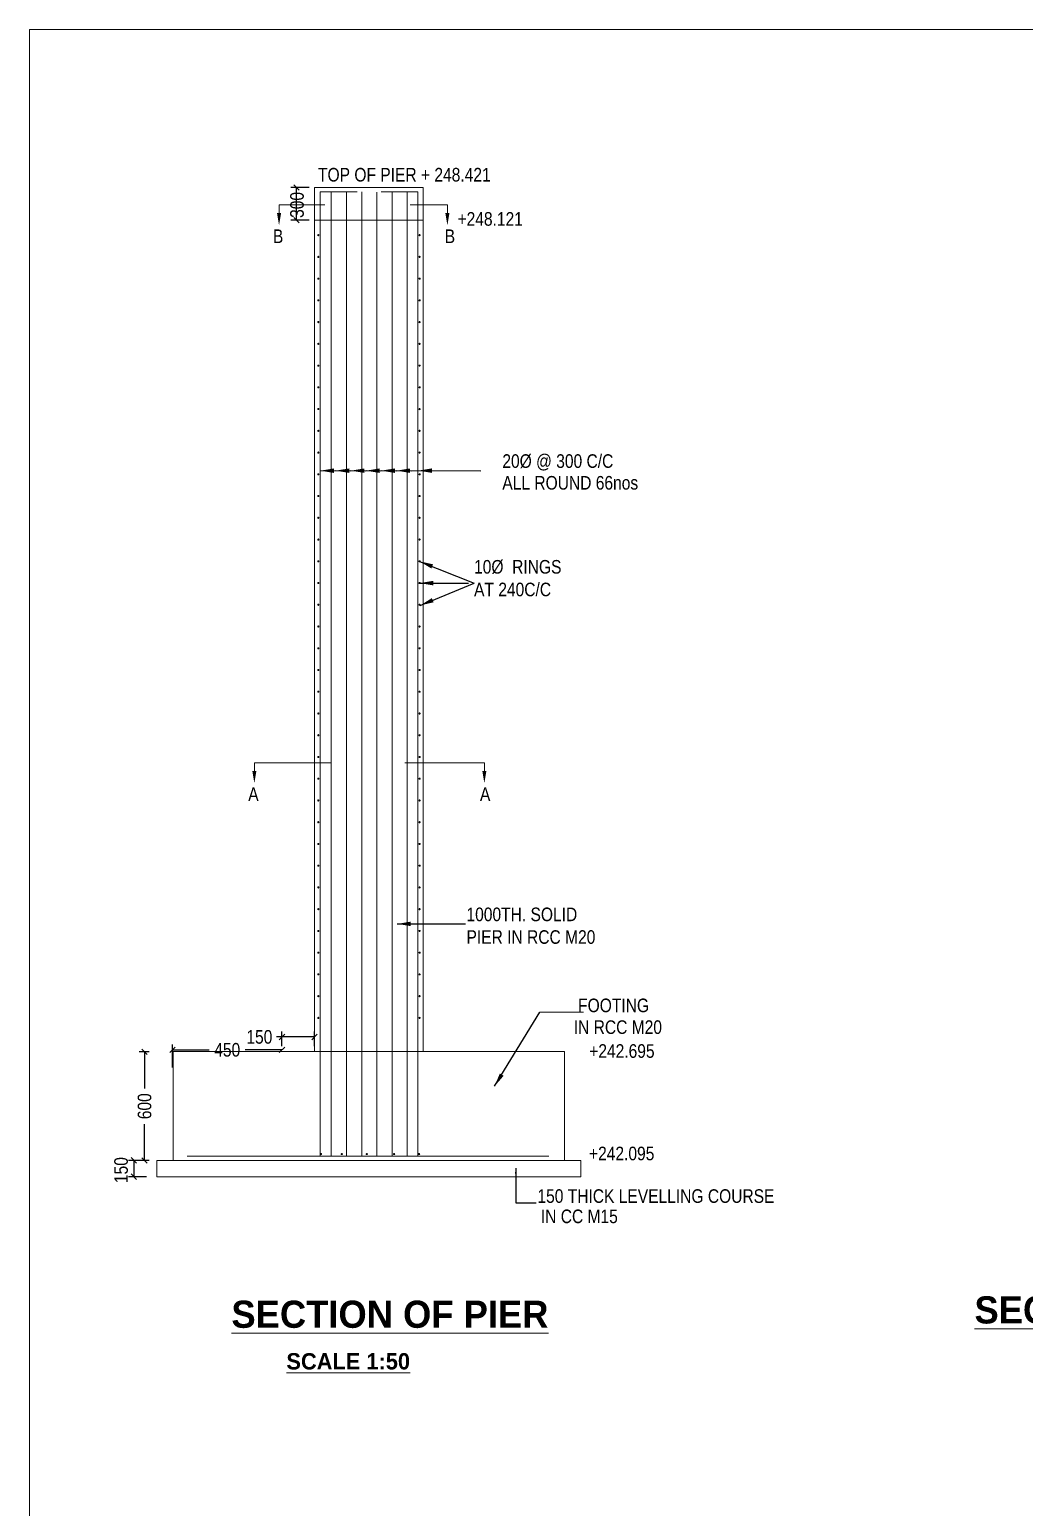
# Model space of a CAD drawing. Header units: millimetres. Extents: x 856385 to 958457, y -77744 to -16204.
# Drawn here: x 856385 to 874687, y -43392 to -16204 of the extents above; entities that cross this region are included whole.
import ezdxf

# ---------------------------------------------------------------- set-up
doc = ezdxf.new("R2010")
doc.units = ezdxf.units.MM
doc.header["$LTSCALE"] = 300
doc.header["$MEASUREMENT"] = 0
doc.layers.add('abutment', color=7, linetype='Continuous')
doc.styles.add('ARIAL NARROW', font='ARIALN.TTF', dxfattribs={"height": 250})
doc.styles.add('arn', font='ARIALN.TTF')
doc.styles.add('CITYBLUEPR', font='cityb___.ttf')
doc.dimstyles.new('STANDARD$0', dxfattribs={"dimscale": 88.888889, "dimtxt": 0.02, "dimasz": 0.02, "dimexe": 0.05, "dimexo": 0.1, "dimgap": 0.002, "dimtad": 2, "dimdec": 0, "dimzin": 1, "dimdsep": 46, "dimtxsty": 'Standard', "dimcen": 0.09, "dimadec": 0, "dimazin": 0, "dimtfac": 1, "dimtdec": 4, "dimtofl": 0, "dimtmove": 0, "dimatfit": 3, "dimfxl": 1, "dimtolj": 1, "dimtzin": 1, "dimarcsym": 0})
doc.dimstyles.new('STANDARD$7', dxfattribs={"dimtxt": 2, "dimasz": 2, "dimexe": 1.25, "dimexo": 0.625, "dimtad": 1, "dimdec": 0, "dimlfac": 0.5, "dimdsep": 46, "dimtxsty": 'ARIAL NARROW', "dimcen": 2.5, "dimdle": 0.1, "dimse1": 1, "dimse2": 1, "dimadec": 0, "dimazin": 0, "dimtfac": 1, "dimtdec": 0, "dimtmove": 0, "dimatfit": 3, "dimfxl": 1, "dimtolj": 1, "dimtzin": 0, "dimarcsym": 0})

# ---------------------------------------------------------------- blocks, each defined once
blk = doc.blocks.new('_Oblique')
at = {"color": 0, "linetype": 'ByBlock', "lineweight": -2}
blk.add_line((-0.5, -0.5), (0.5, 0.5), dxfattribs=at)
blk = doc.blocks.new('*D86')
at = {"layer": 'abutment', "color": 0, "linetype": 'ByBlock', "lineweight": -2, "transparency": 16777216}
for p, q in [((861028, -34737), (860928, -34737)), ((861028, -34907), (861028, -34637)), ((861628, -34737), (861028, -34737)), ((861628, -34907), (861628, -34637))]:
    blk.add_line(p, q, dxfattribs=at)
at = {"layer": 'Defpoints', "color": 0, "linetype": 'ByBlock', "lineweight": 9, "transparency": 16777216}
for p in [(861028, -34737), (861028, -35007), (861628, -35007)]:
    blk.add_point(p, dxfattribs=at)
at = {"layer": 'abutment', "color": 0, "linetype": 'ByBlock', "lineweight": -2, "transparency": 16777216, "xscale": 100, "yscale": 100, "zscale": 100, "rotation": 180}
blk.add_blockref('_Oblique', (861028, -34737), dxfattribs=at)
at = {"layer": 'abutment', "color": 0, "linetype": 'ByBlock', "lineweight": -2, "transparency": 16777216, "xscale": 100, "yscale": 100, "zscale": 100}
blk.add_blockref('_Oblique', (861628, -34737), dxfattribs=at)
at = {"layer": 'abutment', "color": 0, "linetype": 'ByBlock', "lineweight": 13, "transparency": 16777216, "insert": (860612, -34737), "char_height": 250, "attachment_point": 5, "style": 'ARIAL NARROW'}
blk.add_mtext('\\A1;150', dxfattribs=at)
blk = doc.blocks.new('*D87')
at = {"layer": 'abutment', "color": 0, "linetype": 'ByBlock', "lineweight": -2, "transparency": 16777216}
for p, q in [((861528, -19109), (861194, -19109)), ((861294, -19709), (861294, -19109)), ((861528, -19709), (861194, -19709))]:
    blk.add_line(p, q, dxfattribs=at)
at = {"layer": 'Defpoints', "color": 0, "linetype": 'ByBlock', "lineweight": 9, "transparency": 16777216}
for p in [(861294, -19109), (861628, -19109), (861628, -19709)]:
    blk.add_point(p, dxfattribs=at)
at = {"layer": 'abutment', "color": 0, "linetype": 'ByBlock', "lineweight": -2, "transparency": 16777216, "xscale": 100, "yscale": 100, "zscale": 100}
for p, rotation in [((861294, -19109), 90), ((861294, -19709), 270)]:
    blk.add_blockref('_Oblique', p, dxfattribs=dict(at, rotation=rotation))
at = {"layer": 'abutment', "color": 0, "linetype": 'ByBlock', "lineweight": 13, "transparency": 16777216, "insert": (861306, -19430), "char_height": 250, "attachment_point": 5, "rotation": 90, "style": 'ARIAL NARROW'}
blk.add_mtext('\\A1;300', dxfattribs=at)
blk = doc.blocks.new('*D21')
at = {"layer": 'abutment', "color": 0, "linetype": 'ByBlock', "lineweight": -2, "transparency": 16777216}
for p, q in [((858543, -37007), (858205, -37007)), ((858305, -37007), (858305, -37307)), ((858536, -37307), (858205, -37307))]:
    blk.add_line(p, q, dxfattribs=at)
at = {"layer": 'Defpoints', "color": 0, "linetype": 'ByBlock', "lineweight": 9, "transparency": 16777216}
for p in [(858643, -37007), (858305, -37307), (858636, -37307)]:
    blk.add_point(p, dxfattribs=at)
at = {"layer": 'abutment', "color": 0, "linetype": 'ByBlock', "lineweight": -2, "transparency": 16777216, "xscale": 100, "yscale": 100, "zscale": 100}
for p, rotation in [((858305, -37007), 90), ((858305, -37307), 270)]:
    blk.add_blockref('_Oblique', p, dxfattribs=dict(at, rotation=rotation))
at = {"layer": 'abutment', "color": 0, "linetype": 'ByBlock', "lineweight": 13, "transparency": 16777216, "insert": (858069, -37186), "char_height": 250, "attachment_point": 5, "rotation": 90, "style": 'ARIAL NARROW'}
blk.add_mtext('\\A1;150', dxfattribs=at)
blk = doc.blocks.new('*D91')
at = {"layer": 'abutment', "color": 0, "linetype": 'ByBlock', "lineweight": -2, "transparency": 16777216}
for p, q in [((859014, -35301), (859014, -34874)), ((859014, -34974), (859691, -34974)), ((861028, -34974), (860351, -34974)), ((861028, -34907), (861028, -34874))]:
    blk.add_line(p, q, dxfattribs=at)
at = {"layer": 'Defpoints', "color": 0, "linetype": 'ByBlock', "lineweight": 9, "transparency": 16777216}
for p in [(859014, -34974), (861028, -35007), (859014, -35401)]:
    blk.add_point(p, dxfattribs=at)
at = {"layer": 'abutment', "color": 0, "linetype": 'ByBlock', "lineweight": -2, "transparency": 16777216, "xscale": 100, "yscale": 100, "zscale": 100, "rotation": 180}
blk.add_blockref('_Oblique', (859014, -34974), dxfattribs=at)
at = {"layer": 'abutment', "color": 0, "linetype": 'ByBlock', "lineweight": -2, "transparency": 16777216, "xscale": 100, "yscale": 100, "zscale": 100}
blk.add_blockref('_Oblique', (861028, -34974), dxfattribs=at)
at = {"layer": 'abutment', "color": 0, "linetype": 'ByBlock', "lineweight": 13, "transparency": 16777216, "insert": (860021, -34974), "char_height": 250, "attachment_point": 5, "style": 'ARIAL NARROW'}
blk.add_mtext('\\A1;450', dxfattribs=at)
blk = doc.blocks.new('*D118')
at = {"layer": 'abutment', "color": 0, "linetype": 'ByBlock', "lineweight": -2, "transparency": 16777216}
for p, q in [((858582, -35011), (858401, -35011)), ((858501, -35011), (858501, -35684)), ((858501, -37011), (858501, -36338)), ((858582, -37011), (858401, -37011))]:
    blk.add_line(p, q, dxfattribs=at)
at = {"layer": 'Defpoints', "color": 0, "linetype": 'ByBlock', "lineweight": 9, "transparency": 16777216}
for p in [(858501, -35011), (858682, -35011), (858682, -37011)]:
    blk.add_point(p, dxfattribs=at)
at = {"layer": 'abutment', "color": 0, "linetype": 'ByBlock', "lineweight": -2, "transparency": 16777216, "xscale": 100, "yscale": 100, "zscale": 100}
for p, rotation in [((858501, -35011), 90), ((858501, -37011), 270)]:
    blk.add_blockref('_Oblique', p, dxfattribs=dict(at, rotation=rotation))
at = {"layer": 'abutment', "color": 0, "linetype": 'ByBlock', "lineweight": 13, "transparency": 16777216, "insert": (858501, -36011), "char_height": 250, "attachment_point": 5, "rotation": 90, "style": 'ARIAL NARROW'}
blk.add_mtext('\\A1;600', dxfattribs=at)

msp = doc.modelspace()

# ---------------------------------------------------------------- linework, layer by layer
at = {"layer": 'abutment', "linetype": 'ByBlock', "lineweight": 13}
for p, q in [((958457.3, -16203.7), (856384.6, -16203.7)), ((856384.6, -77743.7), (856384.6, -16203.7)), ((861628.1, -35006.6), (861628.1, -19108.6)), ((861628.1, -19108.6), (863628.1, -19108.6)), ((861628.1, -35006.6), (861628.1, -19108.6)), ((861728.1, -36926.6), (861728.1, -19188.6)), ((861728.1, -19188.6), (862409.7, -19188.6)), ((861934.3, -36926.6), (861934.3, -19188.6)), ((862214.3, -19188.6), (862214.3, -36926.6)), ((862494.3, -19191.3), (862494.3, -36926.6)), ((862774.3, -19192.6), (862774.3, -36926.6)), ((863528.1, -19188.6), (862850.1, -19188.6)), ((863054.3, -19188.6), (863054.3, -36926.6)), ((863334.3, -19188.6), (863334.3, -36926.6)), ((863528.1, -36926.6), (863528.1, -19188.6)), ((863628.1, -35006.6), (863628.1, -19108.6)), ((860974.1, -19430.2), (861815.1, -19430.2)), ((860974.1, -19580.2), (860974.1, -19430.2)), ((864071.2, -19430.2), (863385, -19430.2)), ((864071.2, -19580.2), (864071.2, -19430.2)), ((861628.1, -19708.6), (863628.1, -19708.6)), ((860520.4, -29694), (861928.1, -29694)), ((860520.4, -29844), (860520.4, -29694)), ((864751.6, -29694), (863288.6, -29694)), ((864751.6, -29844), (864751.6, -29694)), ((865774.1, -34283.1), (866572.8, -34283.1)), ((859028.1, -35006.6), (859028.1, -37006.6)), ((861628.1, -35006.6), (859028.1, -35006.6)), ((861628.1, -35006.6), (863628.1, -35006.6)), ((863628.1, -35006.6), (866228.1, -35006.6)), ((866228.1, -35006.6), (866228.1, -37006.6)), ((859281.1, -36926.6), (865938.1, -36926.6)), ((858728.1, -37006.6), (866528.1, -37006.6)), ((858728.1, -37306.6), (858728.1, -37006.6)), ((858917.6, -37006.6), (866528.1, -37006.6)), ((866528.1, -37006.6), (866528.1, -37306.6)), ((858728.1, -37306.6), (866528.1, -37306.6))]:
    msp.add_line(p, q, dxfattribs=at)
at = {"layer": 'abutment', "linetype": 'ByBlock', "lineweight": 13, "const_width": 20}
for points in [[(861706.9, -19985.7, 1), (861686.9, -19985.7, 1)], [(863549.3, -19985.7, -1), (863569.3, -19985.7, -1)], [(861706.9, -20385.7, 1), (861686.9, -20385.7, 1)], [(863549.3, -20385.7, -1), (863569.3, -20385.7, -1)], [(861706.9, -20785.7, 1), (861686.9, -20785.7, 1)], [(863549.3, -20785.7, -1), (863569.3, -20785.7, -1)], [(861706.9, -21185.7, 1), (861686.9, -21185.7, 1)], [(863549.3, -21185.7, -1), (863569.3, -21185.7, -1)], [(861706.9, -21585.7, 1), (861686.9, -21585.7, 1)], [(863549.3, -21585.7, -1), (863569.3, -21585.7, -1)], [(861706.9, -21985.7, 1), (861686.9, -21985.7, 1)], [(863549.3, -21985.7, -1), (863569.3, -21985.7, -1)], [(861706.9, -22385.7, 1), (861686.9, -22385.7, 1)], [(863549.3, -22385.7, -1), (863569.3, -22385.7, -1)], [(861706.9, -22785.7, 1), (861686.9, -22785.7, 1)], [(863549.3, -22785.7, -1), (863569.3, -22785.7, -1)], [(861706.9, -23185.7, 1), (861686.9, -23185.7, 1)], [(863549.3, -23185.7, -1), (863569.3, -23185.7, -1)], [(861706.9, -23585.7, 1), (861686.9, -23585.7, 1)], [(863549.3, -23585.7, -1), (863569.3, -23585.7, -1)], [(861706.9, -23985.7, 1), (861686.9, -23985.7, 1)], [(863549.3, -23985.7, -1), (863569.3, -23985.7, -1)], [(861706.9, -24385.7, 1), (861686.9, -24385.7, 1)], [(863549.3, -24385.7, -1), (863569.3, -24385.7, -1)], [(861706.9, -24785.7, 1), (861686.9, -24785.7, 1)], [(863549.3, -24785.7, -1), (863569.3, -24785.7, -1)], [(861706.9, -25185.7, 1), (861686.9, -25185.7, 1)], [(863549.3, -25185.7, -1), (863569.3, -25185.7, -1)], [(861706.9, -25585.7, 1), (861686.9, -25585.7, 1)], [(863549.3, -25585.7, -1), (863569.3, -25585.7, -1)], [(861706.9, -25985.7, 1), (861686.9, -25985.7, 1)], [(863549.3, -25985.7, -1), (863569.3, -25985.7, -1)], [(861706.9, -26385.7, 1), (861686.9, -26385.7, 1)], [(863549.3, -26385.7, -1), (863569.3, -26385.7, -1)], [(861706.9, -26785.7, 1), (861686.9, -26785.7, 1)], [(863549.3, -26785.7, -1), (863569.3, -26785.7, -1)], [(861706.9, -27185.7, 1), (861686.9, -27185.7, 1)], [(863549.3, -27185.7, -1), (863569.3, -27185.7, -1)], [(861706.9, -27585.7, 1), (861686.9, -27585.7, 1)], [(863549.3, -27585.7, -1), (863569.3, -27585.7, -1)], [(861706.9, -27985.7, 1), (861686.9, -27985.7, 1)], [(863549.3, -27985.7, -1), (863569.3, -27985.7, -1)], [(861706.9, -28385.7, 1), (861686.9, -28385.7, 1)], [(863549.3, -28385.7, -1), (863569.3, -28385.7, -1)], [(861706.9, -28785.7, 1), (861686.9, -28785.7, 1)], [(863549.3, -28785.7, -1), (863569.3, -28785.7, -1)], [(861706.9, -29185.7, 1), (861686.9, -29185.7, 1)], [(863549.3, -29185.7, -1), (863569.3, -29185.7, -1)], [(861706.9, -29585.7, 1), (861686.9, -29585.7, 1)], [(863549.3, -29585.7, -1), (863569.3, -29585.7, -1)], [(861706.9, -29985.7, 1), (861686.9, -29985.7, 1)], [(863549.3, -29985.7, -1), (863569.3, -29985.7, -1)], [(861706.9, -30385.7, 1), (861686.9, -30385.7, 1)], [(863549.3, -30385.7, -1), (863569.3, -30385.7, -1)], [(861706.9, -30785.7, 1), (861686.9, -30785.7, 1)], [(863549.3, -30785.7, -1), (863569.3, -30785.7, -1)], [(861706.9, -31185.7, 1), (861686.9, -31185.7, 1)], [(863549.3, -31185.7, -1), (863569.3, -31185.7, -1)], [(861706.9, -31585.7, 1), (861686.9, -31585.7, 1)], [(863549.3, -31585.7, -1), (863569.3, -31585.7, -1)], [(861706.9, -31985.7, 1), (861686.9, -31985.7, 1)], [(863549.3, -31985.7, -1), (863569.3, -31985.7, -1)], [(861706.9, -32385.7, 1), (861686.9, -32385.7, 1)], [(863549.3, -32385.7, -1), (863569.3, -32385.7, -1)], [(861706.9, -32785.7, 1), (861686.9, -32785.7, 1)], [(863549.3, -32785.7, -1), (863569.3, -32785.7, -1)], [(861706.9, -33185.7, 1), (861686.9, -33185.7, 1)], [(863549.3, -33185.7, -1), (863569.3, -33185.7, -1)], [(861706.9, -33585.7, 1), (861686.9, -33585.7, 1)], [(863549.3, -33585.7, -1), (863569.3, -33585.7, -1)], [(861706.9, -33985.7, 1), (861686.9, -33985.7, 1)], [(863549.3, -33985.7, -1), (863569.3, -33985.7, -1)], [(861706.9, -34385.7, 1), (861686.9, -34385.7, 1)], [(863549.3, -34385.7, -1), (863569.3, -34385.7, -1)], [(861755.2, -36893.6, -1), (861736.1, -36888, -1)], [(862138.2, -36893.6, -1), (862119, -36888, -1)], [(862597.9, -36893.6, -1), (862578.7, -36888, -1)], [(863081.2, -36893.6, 1), (863100.4, -36888, 1)], [(863541, -36893.6, 1), (863560.2, -36888, 1)]]:
    msp.add_lwpolyline(points, format="xyb", close=True, dxfattribs=at)
at = {"layer": 'abutment', "linetype": 'ByBlock', "lineweight": 13}
for points in [[(860936.6, -19580.2), (860974.1, -19805.2), (861011.6, -19580.2)], [(864108.7, -19580.2), (864071.2, -19805.2), (864033.7, -19580.2)], [(860482.9, -29844), (860520.4, -30069), (860557.9, -29844)], [(864789.1, -29844), (864751.6, -30069), (864714.1, -29844)]]:
    msp.add_solid(points, dxfattribs=at)

# ---------------------------------------------------------------- texts
for s, height, style, p in [('B', 250, 'arn', (860861.2, -20131.1)), ('B', 250, 'arn', (864022.2, -20131.1)), ('20%%C @ 300 C/C', 250, 'arn', (865082.2, -24266.9)), ('ALL ROUND 66nos', 250, 'arn', (865082.2, -24666.9)), ('A', 250, 'arn', (860407.4, -30394.8)), ('A', 250, 'arn', (864670.7, -30394.8)), (' FOOTING', 250, 'arn', (866396.4, -34280.6)), ('IN RCC M20', 250, 'arn', (866396.4, -34680.6)), ('+242.695', 250, 'ARIAL NARROW', (866680.5, -35119.9)), ('+242.095', 250, 'ARIAL NARROW', (866676.3, -37005)), ('%%USECTION OF PIER', 500, 'CITYBLUEPR', (860098.1, -40087.5)), (" %%uSECTION OF PIER PEDESTAL ON 'B-B'", 500, 'CITYBLUEPR', (873582.1, -40007.6)), ('%%USCALE 1:50', 300, 'CITYBLUEPR', (861110, -40853.5))]:
    msp.add_text(s, height=height, dxfattribs=dict(at, style=style)).set_placement(p)
at = {"layer": 'abutment', "linetype": 'ByBlock', "lineweight": 13, "char_height": 250, "attachment_point": 1}
for s, insert, width, style in [('TOP OF PIER + 248.421', (861691.3, -18749), 3334.45, 'arn'), ('+248.121', (864257.6, -19561.9), 2289.738, 'ARIAL NARROW')]:
    msp.add_mtext(s, dxfattribs=dict(at, insert=insert, width=width, style=style))
at = {"layer": 'abutment', "linetype": 'ByBlock', "lineweight": 13, "char_height": 250, "attachment_point": 4, "style": 'arn'}
for s, insert in [('10%%C  RINGS\\PAT 240C/C', (864562.1, -26297.4)), ('1000TH. SOLID\\PPIER IN RCC M20', (864422.9, -32691.5)), ('150 THICK LEVELLING COURSE ', (865727.9, -37665.1)), ('IN CC M15', (865790.8, -38038.1))]:
    msp.add_mtext(s, dxfattribs=dict(at, insert=insert))

# ---------------------------------------------------------------- dimensions: what is measured, and where the dimension line sits
at = {"layer": 'abutment', "linetype": 'ByBlock', "lineweight": 13}
for base, p1, p2, text, picture, middle in [((861293.5, -19108.6), (861628.1, -19708.6), (861628.1, -19108.6), '300', '*D87', (861305.6, -19430.2)), ((858305.2, -37306.6), (858643.3, -37006.6), (858636, -37306.6), '150', '*D21', (858069, -37186))]:
    dim = msp.add_linear_dim(base=base, p1=p1, p2=p2, angle=90, text=text, dimstyle='STANDARD$0', override={"dimscale": 1, "dimtxt": 250, "dimasz": 100, "dimexe": 100, "dimexo": 100, "dimgap": 100, "dimtad": 0, "dimtoh": 1, "dimzin": 0, "dimtxsty": 'ARIAL NARROW', "dimblk1": 'Oblique', "dimblk2": 'Oblique', "dimsah": 1, "dimtmove": 2, "dimtzin": 0}, dxfattribs=at)
    dim.commit()
    dim.dimension.update_dxf_attribs({"geometry": picture, "text_midpoint": middle, "dimtype": 160})
for base, p1, p2, text, picture, middle in [((861028.1, -34736.9), (861628.1, -35006.6), (861028.1, -35006.6), '150', '*D86', (860611.6, -34736.9)), ((859013.9, -34974.4), (861028.1, -35006.6), (859013.9, -35400.5), '450', '*D91', (860021, -34974.4))]:
    dim = msp.add_linear_dim(base=base, p1=p1, p2=p2, text=text, dimstyle='STANDARD$0', override={"dimscale": 1, "dimtxt": 250, "dimasz": 100, "dimexe": 100, "dimexo": 100, "dimgap": 100, "dimtad": 0, "dimtoh": 1, "dimzin": 0, "dimtxsty": 'ARIAL NARROW', "dimblk1": 'Oblique', "dimblk2": 'Oblique', "dimsah": 1, "dimtzin": 0}, dxfattribs=at)
    dim.commit()
    dim.dimension.update_dxf_attribs({"geometry": picture, "text_midpoint": middle})
dim = msp.add_linear_dim(base=(858500.8, -35011.2), p1=(858681.6, -37011.2), p2=(858681.6, -35011.2), angle=90, text='600', dimstyle='STANDARD$0', override={"dimscale": 1, "dimtxt": 250, "dimasz": 100, "dimexe": 100, "dimexo": 100, "dimgap": 100, "dimtad": 0, "dimtoh": 1, "dimzin": 0, "dimtxsty": 'ARIAL NARROW', "dimblk1": 'Oblique', "dimblk2": 'Oblique', "dimsah": 1, "dimtzin": 0}, dxfattribs=at)
dim.commit()
dim.dimension.update_dxf_attribs({"geometry": '*D118', "text_midpoint": (858500.8, -36011.2)})

# ---------------------------------------------------------------- leaders
for points, override in [([(861735.4, -24318.4), (862288.1, -24320.2)], {"dimtxt": 250, "dimasz": 250, "dimexe": 100, "dimexo": 100, "dimgap": 100, "dimtad": 0, "dimtoh": 1, "dimlfac": 1, "dimzin": 0, "dimcen": 0.09, "dimdle": 0, "dimse1": 0, "dimse2": 0, "dimtdec": 4, "dimtofl": 0}), ([(862015.4, -24318.4), (862568.1, -24320.2)], {"dimtxt": 250, "dimasz": 250, "dimexe": 100, "dimexo": 100, "dimgap": 100, "dimtad": 0, "dimtoh": 1, "dimlfac": 1, "dimzin": 0, "dimcen": 0.09, "dimdle": 0, "dimse1": 0, "dimse2": 0, "dimtdec": 4, "dimtofl": 0}), ([(862295.4, -24318.4), (862848.1, -24320.2)], {"dimtxt": 250, "dimasz": 250, "dimexe": 100, "dimexo": 100, "dimgap": 100, "dimtad": 0, "dimtoh": 1, "dimlfac": 1, "dimzin": 0, "dimcen": 0.09, "dimdle": 0, "dimse1": 0, "dimse2": 0, "dimtdec": 4, "dimtofl": 0}), ([(862575.4, -24318.4), (863128.1, -24320.2)], {"dimtxt": 250, "dimasz": 250, "dimexe": 100, "dimexo": 100, "dimgap": 100, "dimtad": 0, "dimtoh": 1, "dimlfac": 1, "dimzin": 0, "dimcen": 0.09, "dimdle": 0, "dimse1": 0, "dimse2": 0, "dimtdec": 4, "dimtofl": 0}), ([(862855.4, -24318.4), (863408.1, -24320.2)], {"dimtxt": 250, "dimasz": 250, "dimexe": 100, "dimexo": 100, "dimgap": 100, "dimtad": 0, "dimtoh": 1, "dimlfac": 1, "dimzin": 0, "dimcen": 0.09, "dimdle": 0, "dimse1": 0, "dimse2": 0, "dimtdec": 4, "dimtofl": 0}), ([(863135.4, -24318.4), (863688.1, -24320.2)], {"dimtxt": 250, "dimasz": 250, "dimexe": 100, "dimexo": 100, "dimgap": 100, "dimtad": 0, "dimtoh": 1, "dimlfac": 1, "dimzin": 0, "dimcen": 0.09, "dimdle": 0, "dimse1": 0, "dimse2": 0, "dimtdec": 4, "dimtofl": 0}), ([(863535.4, -24317.9), (864688.1, -24319.7)], {"dimtxt": 250, "dimasz": 250, "dimexe": 100, "dimexo": 100, "dimgap": 100, "dimtad": 0, "dimtoh": 1, "dimlfac": 1, "dimzin": 0, "dimcen": 0.09, "dimdle": 0, "dimse1": 0, "dimse2": 0, "dimtdec": 4, "dimtofl": 0}), ([(863560.1, -25987.4), (864562, -26387.4)], {"dimtxt": 250, "dimasz": 250, "dimexe": 100, "dimexo": 100, "dimgap": 100, "dimtad": 0, "dimtoh": 1, "dimlfac": 1, "dimzin": 0, "dimcen": 0.09, "dimdle": 0, "dimse1": 0, "dimse2": 0, "dimtdec": 4, "dimtofl": 0}), ([(863570.1, -26797.4), (864562, -26387.4)], {"dimtxt": 250, "dimasz": 250, "dimexe": 100, "dimexo": 100, "dimgap": 100, "dimtad": 0, "dimtoh": 1, "dimlfac": 1, "dimzin": 0, "dimcen": 0.09, "dimdle": 0, "dimse1": 0, "dimse2": 0, "dimtdec": 4, "dimtofl": 0}), ([(863147.9, -32656.6), (864402.5, -32656.6)], {"dimtxt": 250, "dimasz": 250, "dimexe": 100, "dimexo": 100, "dimgap": 100, "dimtad": 0, "dimtoh": 1, "dimlfac": 1, "dimzin": 0, "dimcen": 0.09, "dimdle": 0, "dimse1": 0, "dimse2": 0, "dimtdec": 4, "dimtofl": 0}), ([(864939.6, -35642.9), (865774.1, -34283.1)], {"dimtxt": 250, "dimasz": 250, "dimexe": 100, "dimexo": 100, "dimgap": 100, "dimtad": 0, "dimtoh": 1, "dimlfac": 1, "dimzin": 0, "dimcen": 0.09, "dimdle": 0, "dimse1": 0, "dimse2": 0, "dimtdec": 4, "dimtofl": 0}), ([(865329.8, -37152.2), (865329.8, -37790.1), (865702.7, -37790.1)], {"dimtxt": 200, "dimasz": 100, "dimexe": 100, "dimexo": 100, "dimgap": 100, "dimtad": 0, "dimtoh": 1, "dimlfac": 1, "dimzin": 0, "dimtxsty": 'ARIAL NARROW', "dimcen": 0.09, "dimtdec": 4, "dimtofl": 0})]:
    msp.add_leader(points, dimstyle='STANDARD$7', override=override, dxfattribs=at)
at = {"layer": 'abutment', "linetype": 'ByBlock', "lineweight": 13, "annotation_type": 0, "has_hookline": 1, "hookline_direction": 0, "text_width": 1562.1}
msp.add_leader([(863560.1, -26387.4), (864462.1, -26387.4)], dimstyle='STANDARD$7', override={"dimtxt": 250, "dimasz": 250, "dimexe": 100, "dimexo": 100, "dimgap": 100, "dimtad": 0, "dimtoh": 1, "dimlfac": 1, "dimzin": 0, "dimcen": 0.09, "dimdle": 0, "dimse1": 0, "dimse2": 0, "dimtdec": 4, "dimtofl": 0}, dxfattribs=at)

doc.saveas('drawing.dxf')
